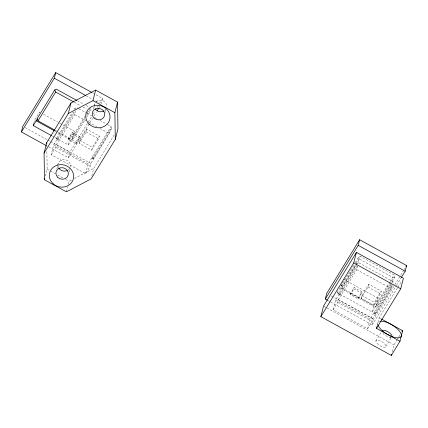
<?xml version="1.0" encoding="UTF-8"?>
<svg xmlns="http://www.w3.org/2000/svg" width="428" height="428" viewBox="0 0 428 428"><rect width="100%" height="100%" fill="white"/><g stroke="black" fill="none" stroke-linecap="round" stroke-linejoin="round"><path stroke-width="0.32" stroke-dasharray="2.14 1.6" d="M33.871 123.093L34.663 119.968L39.51 112.05L38.878 114.554M45.422 176.047L47.15 169.221L46.861 150.549M107.503 124.569L111.007 126.495L111.868 128.544L110.296 129.31L109.226 133.531L90.875 163.496L90.158 166.31L85.659 173.656L51.205 154.711L53.698 144.862L73.782 112.072M51.205 154.711L55.704 147.36L56.421 144.546L74.772 114.586L75.686 110.97M57.486 140.325L58.197 137.511L56.592 138.228L57.486 140.325L75.151 111.494M56.833 168.702L58.09 163.726M68.389 139.507L68.742 138.1L72.209 132.445L80.036 136.751L79.683 138.158L76.216 143.813L68.389 139.507L71.851 133.852L72.209 132.445M51.949 135.885L68.32 144.889L69.743 139.261L74.59 131.343L58.219 122.344M68.32 144.889L73.167 136.971L74.59 131.343M48.664 146.922L68.384 157.772L69.807 152.143L91.624 116.528M68.988 171.965L69.62 169.477M76.216 143.813L76.575 142.406L80.036 136.751M66.404 191.83L67.661 186.865M68.287 184.382L69.074 181.279L72.006 179.744M79.159 143.252L79.87 140.438L86.798 129.133L99.328 136.024L98.617 138.838L91.688 150.142L79.159 143.252L86.087 131.947L86.798 129.133M93.197 109.349L94.454 104.368M101.281 104.068L102.709 98.44L94.005 93.652M85.659 173.656L88.152 163.806L111.007 126.495M91.688 150.142L92.4 147.328L99.328 136.024M91.94 159.275L92.651 156.461L93.513 158.504L91.94 159.275L110.296 129.31M105.352 112.612L105.984 110.124M91.838 175.833L93.721 168.381L114.501 134.467M343.406 279.174L378.486 298.466L377.063 304.094L372.21 312.012L337.13 292.72L337.767 290.216M392.112 284.978L391.197 288.6L372.841 318.56L372.13 321.375L367.625 328.72L333.171 309.776L335.664 299.926L357.482 264.311M337.13 292.72L341.983 284.802L342.614 282.303M333.171 309.776L337.676 302.425L338.388 299.611L356.743 269.651L357.658 266.034M339.452 295.39L340.169 292.575L338.559 293.292L339.452 295.39L357.466 265.997M350.355 294.571L350.714 293.164L354.175 287.509L362.002 291.816L361.649 293.223L358.188 298.878L350.355 294.571L353.817 288.916L354.175 287.509M358.188 298.878L358.541 297.471L362.002 291.816M361.125 298.321L361.842 295.507L368.765 284.197L381.295 291.088L380.583 293.902L373.655 305.207L361.125 298.321L368.053 287.011L368.765 284.197M367.625 328.72L370.118 318.871L391.936 283.261M373.655 305.207L374.366 302.393L381.295 291.088M372.21 312.012L373.639 306.384L378.486 298.466M373.906 314.339L374.623 311.525L375.479 313.574L373.906 314.339L391.92 284.941M330.512 301.927L372.274 324.895L373.698 319.267L394.477 285.348M377.079 326.002L379.155 317.795L397.51 287.835M392.257 351.677L393.985 344.845L397.104 339.757M56.592 138.228L72.519 112.227M74.253 109.397L74.943 108.268L76.553 107.551L78.308 108.514M58.417 132.065L71.829 139.442L73.439 138.726L72.541 136.628L85.006 116.277M87.087 112.885L89.859 108.364M71.829 139.442L84.99 117.962M86.718 115.132L89.489 110.611L91.1 109.894L90.426 108.321M73.439 138.726L85.215 119.503M86.595 117.245L91.1 109.894M93.01 114.265L95.086 110.873M97.167 107.482L98.205 105.786M99.59 103.528L102.709 98.44M68.384 157.772L92.625 118.198M94.01 115.94L96.434 111.981M99.205 107.46L99.895 106.326M93.513 158.504L111.868 128.544M390.491 284.369L377.33 305.849L375.72 306.566L341.892 287.964L340.998 285.867L353.812 264.948M355.197 262.69L358.659 257.035L360.269 256.319L394.097 274.92L394.99 277.018L390.839 283.801M340.998 285.867L342.609 285.15L355.764 263.669M356.112 263.102L360.269 256.319M338.559 293.292L356.915 263.332L358.52 262.615L392.974 281.565L393.835 283.614M341.892 287.964L355.748 265.349M356.096 264.788L359.557 259.133L358.659 257.035M357.829 263.744L358.52 262.615M377.33 305.849L376.431 303.752L389.592 282.271M389.94 281.704L394.097 274.92M375.72 306.566L393.385 277.735L394.99 277.018M392.283 282.694L392.974 281.565M375.479 313.574L392.797 285.31M394.825 284.781L403.829 270.084M404.176 269.517L404.867 268.388M372.274 324.895L396.173 285.888M396.515 285.321L401.368 277.408M397.853 287.268L401.662 281.052M375.896 340.907L381.284 332.112M385.917 346.418L391.304 337.628M397.452 339.195L398.489 337.499M398.837 336.932L400.223 334.669M74.354 178.513L93.721 168.381M390.106 337.312L391.347 337.408M92.266 92.694L93.427 93.336M86.205 95.77L92.582 99.28M95.481 100.874L98.964 102.79M77.372 100.741L83.786 104.272M86.119 105.556L89.035 107.155M74.328 102.271L80.742 105.802M83.075 107.086L86.574 109.006M359.557 259.133L393.385 277.735M78.891 108.835L86.483 113.008M87.066 113.329L91.736 115.902M94.658 117.507L96.99 118.791M99.911 120.396L106.92 124.248M74.772 114.586L85.868 120.685M88.789 122.296L96.963 126.79M99.885 128.395L109.226 133.531M356.743 269.651L391.197 288.6M86.087 131.947L98.617 138.838M368.053 287.011L380.583 293.902M43.602 114.303L57.636 122.017M71.851 133.852L79.683 138.158M353.817 288.916L361.649 293.223M79.87 140.438L92.4 147.328M361.842 295.507L374.366 302.393M72.541 136.628L73.167 136.971M341.983 284.802L342.609 285.15M376.431 303.752L377.063 304.094M54.912 130.139L57.834 131.744M68.742 138.1L76.575 142.406M350.714 293.164L358.541 297.471M55.126 131.219L57.464 132.503M58.048 132.83L69.743 139.261M339.725 287.734L373.639 306.384M379.155 317.795L380.829 318.716M56.421 144.546L90.875 163.496M338.388 299.611L372.841 318.56M25.145 127.581L47.187 139.699M47.765 140.02L50.087 141.294M50.665 141.614L69.807 152.143M331.358 295.978L373.698 319.267M53.698 144.862L88.152 163.806M335.664 299.926L370.118 318.871M55.704 147.36L90.158 166.31M337.676 302.425L372.13 321.375M328.196 300.649L329.935 301.606M324.098 306.411L326.425 307.689M327.008 308.01L393.985 344.845M47.15 169.221L55.223 173.661M57.534 174.934L63.301 178.107M65.612 179.375L69.074 181.279M74.943 108.268L75.392 109.317M46.791 145.878L46.812 147.211M377.87 324.659A13.487 5.232 31.5 0 1 379.486 321.444M391.021 337.285A5.757 2.231 31.5 0 1 383.023 333.412M69.652 168.37A6.292 5.757 14.2 0 1 67.854 170.178M58.545 167.68A6.292 5.757 14.2 0 1 57.941 165.722M57.908 165.219A6.292 5.757 14.2 0 1 64.874 159.633A6.292 5.757 14.2 0 1 70.251 166.99M106.016 109.017A6.292 5.757 14.2 0 1 104.218 110.825M94.513 107.369A6.292 5.757 14.2 0 1 94.304 106.369M94.272 105.866A6.292 5.757 14.2 0 1 95.053 102.988M96.022 101.811A6.292 5.757 14.2 0 1 103.325 100.928A6.292 5.757 14.2 0 1 106.722 107.144M376.961 343.304A5.757 2.231 31.5 0 0 385.601 346.91A5.757 2.231 31.5 0 0 380.16 340.774A5.757 2.231 31.5 0 0 376.961 343.304"/><path stroke-width="0.64" d="M46.342 145.648L21.4 131.931L22.823 126.303L55.726 72.599L91.688 92.378M51.365 135.564L33.24 125.597L33.716 123.719M21.4 131.931L54.303 78.228L55.726 72.599M44.068 153.096L46.738 142.545L70.984 102.977L95.631 90.078L117.556 102.137L117.962 128.812L115.293 139.368L91.052 178.936L66.404 191.83L44.475 179.771L44.068 153.096L68.314 113.527L70.984 102.977M44.475 179.771L44.79 178.53M68.314 113.527L92.962 100.633L95.631 90.078M115.293 139.368L114.886 112.692L117.556 102.137M320.845 316.645L323.515 306.09L356.412 252.386L403.395 278.227L400.726 288.777L376.485 328.351L399.977 341.266L391.315 355.401L320.845 316.645L353.742 262.942L356.412 252.386M327.613 300.333L325.291 299.054L326.719 293.426L359.616 239.723L406.6 265.563L405.177 271.192L401.368 277.408M325.291 299.054L358.193 245.351L359.616 239.723M376.485 328.351L376.929 326.591M391.315 355.401L391.631 354.159M399.977 341.266L402.646 330.716L381.391 319.026M76.789 100.419L56.373 89.195L54.768 89.912L37.102 118.743L38.001 120.84L54.329 129.818M33.24 125.597L37.397 118.813M38.001 120.84L55.661 92.009L54.768 89.912M97.129 110.852L98.857 108.022M405.91 266.692L406.6 265.563M401.951 331.844L402.646 330.716M54.303 78.228L85.621 95.455M358.193 245.351L405.177 271.192M92.962 100.633L114.886 112.692M55.661 92.009L73.744 101.95M353.742 262.942L400.726 288.777M35.834 120.61L54.543 130.898M46.738 142.545L46.759 143.878M380.059 321.3A13.487 5.232 31.5 0 1 398.65 330.186A13.487 5.232 31.5 0 1 394.744 337.451A13.487 5.232 31.5 0 1 378.01 325.109M381.953 331.015A5.757 2.231 31.5 0 1 387.538 331.518A5.757 2.231 31.5 0 1 391.978 336.526M67.405 170.44A6.292 5.757 14.2 0 1 58.807 168.134M103.763 111.082A6.292 5.757 14.2 0 1 95.171 108.776M53.056 183.676A12.23 11.187 14.2 0 0 73.311 179.081A12.23 11.187 14.2 0 0 58.133 164.973A12.23 11.187 14.2 0 0 53.056 183.676M89.42 124.318A12.23 11.187 14.2 0 0 109.675 119.722A12.23 11.187 14.2 0 0 94.497 105.62A12.23 11.187 14.2 0 0 89.42 124.318M94.139 118.091A6.292 5.757 14.2 0 0 104.566 115.721A6.292 5.757 14.2 0 0 96.755 108.461A6.292 5.757 14.2 0 0 94.139 118.091M57.78 177.443A6.292 5.757 14.2 0 0 68.202 175.079A6.292 5.757 14.2 0 0 60.391 167.819A6.292 5.757 14.2 0 0 57.78 177.443"/></g></svg>
